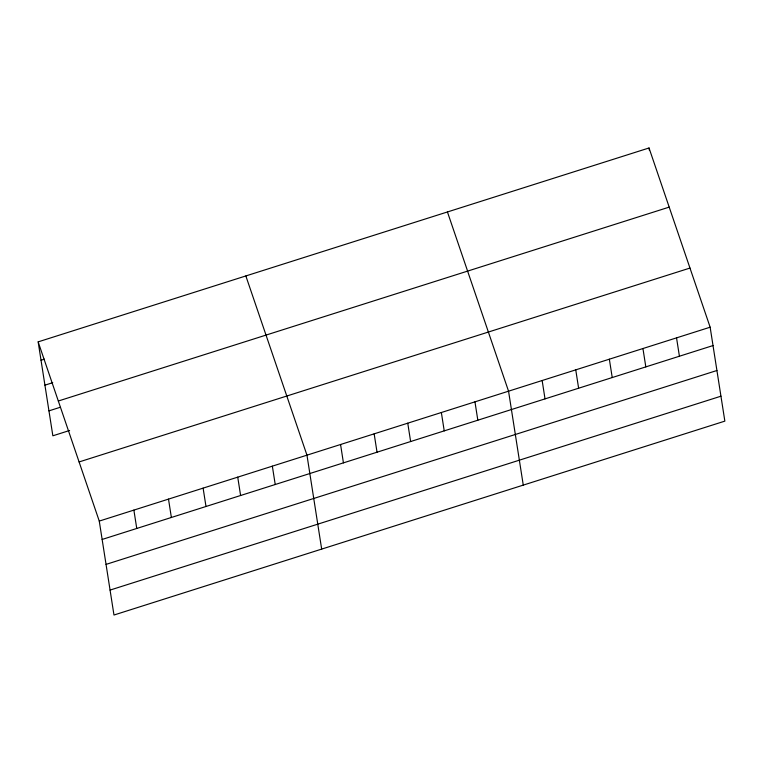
<?xml version="1.0" encoding="UTF-8"?>
<svg xmlns="http://www.w3.org/2000/svg" width="763" height="763" viewBox="0 0 763 763"><rect width="100%" height="100%" fill="white"/><g stroke="black" fill="none" stroke-linecap="round" stroke-linejoin="round"><path stroke-width="1.14" d="M38.15 341.872L649.027 147.974L710.143 327.203L724.85 421.128L113.973 615.026L99.266 521.091L38.15 341.872L52.857 435.797L69.605 430.485M41.021 360.231L44.378 359.163M44.931 385.162L52.742 382.683M58.322 401.014L669.189 207.126M48.956 410.856L60.124 407.318M79.094 461.949L689.971 268.061M99.266 521.091L710.143 327.203M102.137 539.451L713.014 345.563M106.047 564.391L716.924 370.503M110.072 590.085L720.949 396.197M447.433 211.961L508.549 391.181L523.265 485.115M245.848 275.948L306.964 455.168L321.671 549.102M649.027 147.974L649.389 150.273M676.543 337.866L679.413 356.226M642.942 348.529L645.822 366.889M609.351 359.192L612.222 377.551M575.75 369.855L578.621 388.214M542.15 380.518L545.02 398.877M474.958 401.843L477.829 420.203M441.357 412.516L444.228 430.876M407.757 423.179L410.628 441.539M374.156 433.842L377.036 452.201M340.565 444.505L343.436 462.864M272.343 466.155L275.224 484.515M237.732 477.142L240.603 495.502M203.111 488.129L205.991 506.489M168.499 499.116L171.37 517.476M133.878 510.104L136.758 528.463"/></g></svg>
